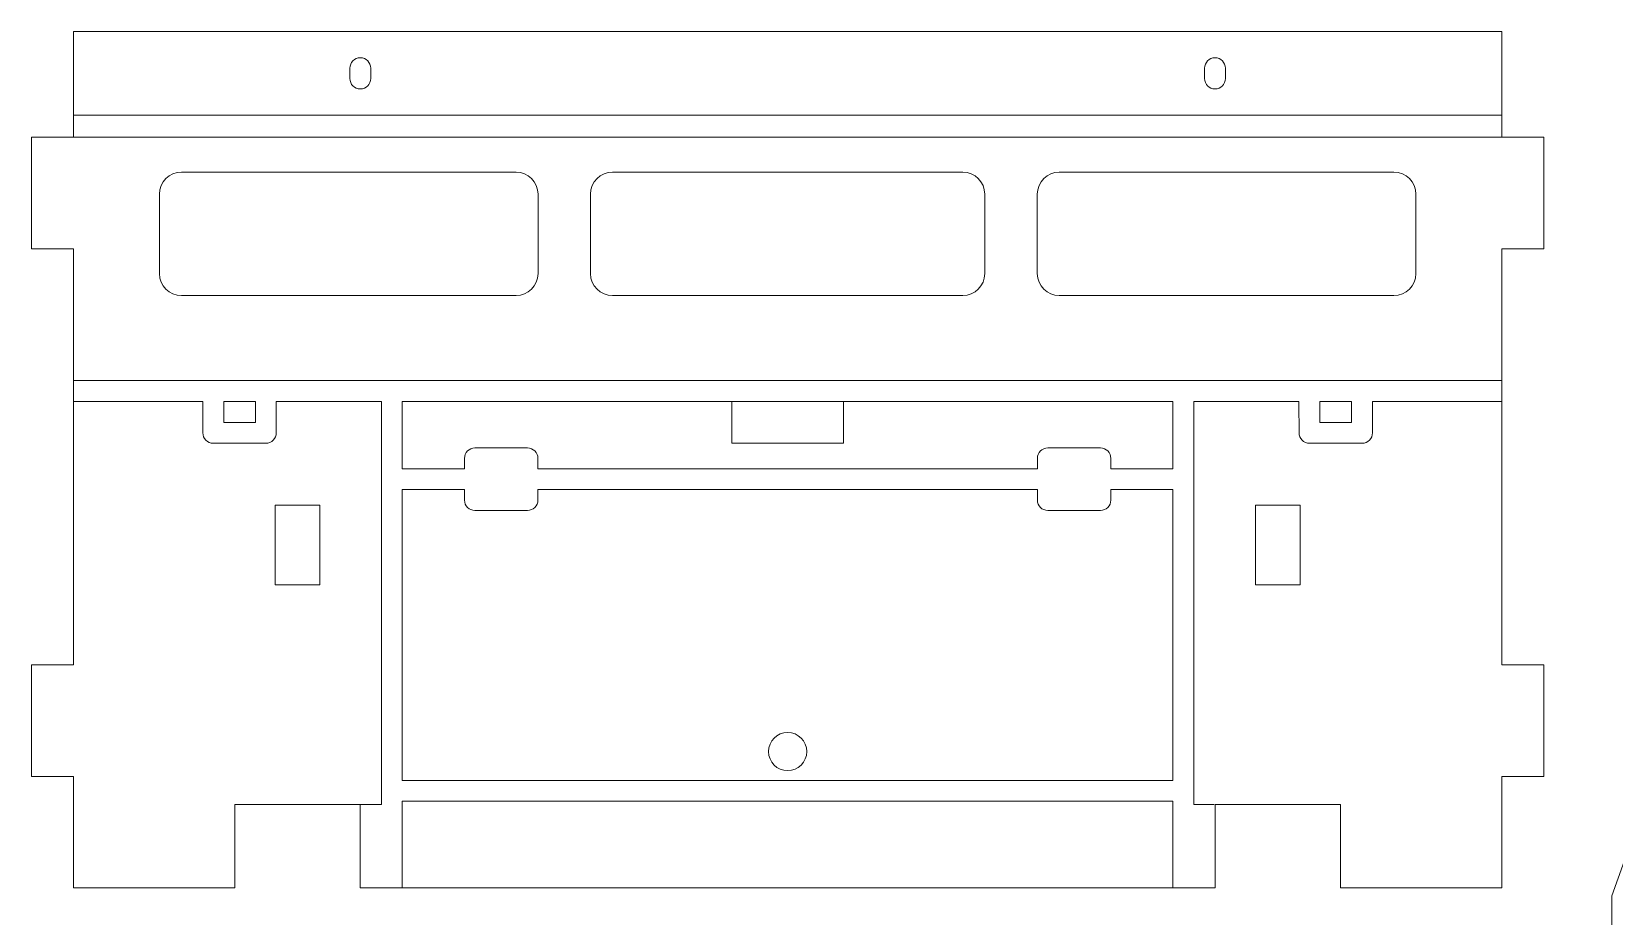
# Model space of a CAD drawing. Header units: millimetres. Extents: x -516 to 519, y -297 to 340.
# Drawn here: x -505.9 to -392.2, y -193.4 to -129.9 of the extents above; entities that cross this region are included whole.
import ezdxf

# ---------------------------------------------------------------- set-up
doc = ezdxf.new("R2010")
doc.units = ezdxf.units.MM
doc.header["$MEASUREMENT"] = 0
doc.layers.add('layer 1', color=7, linetype='Continuous')

msp = doc.modelspace()

# ---------------------------------------------------------------- linework, layer by layer
at = {"layer": 'layer 1', "color": 250, "lineweight": 18}
for points, knots in [([(-502.8773, -154.9231), (-502.8773, -154.9231), (-502.8773, -145.4504), (-502.8773, -145.4504), (-502.8773, -145.4504), (-505.8788, -145.4504), (-505.8788, -145.4504), (-505.8788, -145.4504), (-505.8788, -137.4461), (-505.8788, -137.4461), (-505.8788, -137.4461), (-502.8773, -137.4461), (-502.8773, -137.4461), (-502.8773, -137.4461), (-502.8773, -135.8453), (-502.8773, -135.8453), (-502.8773, -135.8453), (-502.8773, -129.8541), (-502.8773, -129.8541), (-502.8773, -129.8541), (-400.2442, -129.8541), (-400.2442, -129.8541), (-400.2442, -129.8541), (-400.2442, -135.8453), (-400.2442, -135.8453), (-400.2442, -135.8453), (-400.2442, -137.4461), (-400.2442, -137.4461), (-400.2442, -137.4461), (-397.2428, -137.4461), (-397.2428, -137.4461), (-397.2428, -137.4461), (-397.2428, -145.4504), (-397.2428, -145.4504), (-397.2428, -145.4504), (-400.2442, -145.4504), (-400.2442, -145.4504), (-400.2442, -145.4504), (-400.2442, -154.9231), (-400.2442, -154.9231), (-400.2442, -154.9231), (-400.2442, -156.4239), (-400.2442, -156.4239), (-400.2442, -156.4239), (-400.2442, -175.3535), (-400.2442, -175.3535), (-400.2442, -175.3535), (-397.2428, -175.3535), (-397.2428, -175.3535), (-397.2428, -175.3535), (-397.2428, -183.3571), (-397.2428, -183.3571), (-397.2428, -183.3571), (-400.2442, -183.3571), (-400.2442, -183.3571), (-400.2442, -183.3571), (-400.2442, -191.3613), (-400.2442, -191.3613), (-400.2442, -191.3613), (-411.8438, -191.3613), (-411.8438, -191.3613), (-411.8438, -191.3613), (-411.8438, -185.3855), (-411.8438, -185.3855), (-411.8438, -185.3855), (-420.848, -185.3855), (-420.848, -185.3855)], [0, 0, 0, 0, 0.04545455, 0.04545455, 0.04545455, 0.09090909, 0.09090909, 0.09090909, 0.13636364, 0.13636364, 0.13636364, 0.18181818, 0.18181818, 0.18181818, 0.22727273, 0.22727273, 0.22727273, 0.27272727, 0.27272727, 0.27272727, 0.31818182, 0.31818182, 0.31818182, 0.36363636, 0.36363636, 0.36363636, 0.40909091, 0.40909091, 0.40909091, 0.45454545, 0.45454545, 0.45454545, 0.5, 0.5, 0.5, 0.54545455, 0.54545455, 0.54545455, 0.59090909, 0.59090909, 0.59090909, 0.63636364, 0.63636364, 0.63636364, 0.68181818, 0.68181818, 0.68181818, 0.72727273, 0.72727273, 0.72727273, 0.77272727, 0.77272727, 0.77272727, 0.81818182, 0.81818182, 0.81818182, 0.86363636, 0.86363636, 0.86363636, 0.90909091, 0.90909091, 0.90909091, 0.95454545, 0.95454545, 0.95454545, 1, 1, 1, 1]), ([(-482.2741, -185.3855), (-482.2741, -185.3855), (-491.2784, -185.3855), (-491.2784, -185.3855), (-491.2784, -185.3855), (-491.2784, -191.3613), (-491.2784, -191.3613), (-491.2784, -191.3613), (-502.8773, -191.3613), (-502.8773, -191.3613), (-502.8773, -191.3613), (-502.8773, -183.3571), (-502.8773, -183.3571), (-502.8773, -183.3571), (-505.8788, -183.3571), (-505.8788, -183.3571), (-505.8788, -183.3571), (-505.8788, -175.3535), (-505.8788, -175.3535), (-505.8788, -175.3535), (-502.8773, -175.3535), (-502.8773, -175.3535), (-502.8773, -175.3535), (-502.8773, -156.4239), (-502.8773, -156.4239)], [0, 0, 0, 0, 0.125, 0.125, 0.125, 0.25, 0.25, 0.25, 0.375, 0.375, 0.375, 0.5, 0.5, 0.5, 0.625, 0.625, 0.625, 0.75, 0.75, 0.75, 0.875, 0.875, 0.875, 1, 1, 1, 1]), ([(-447.5592, -156.4239), (-447.5592, -156.4239), (-455.5629, -156.4239), (-455.5629, -156.4239), (-455.5629, -156.4239), (-455.5629, -159.4254), (-455.5629, -159.4254), (-455.5629, -159.4254), (-447.5592, -159.4254), (-447.5592, -159.4254), (-447.5592, -159.4254), (-447.5592, -156.4239), (-447.5592, -156.4239)], [0, 0, 0, 0, 0.25, 0.25, 0.25, 0.5, 0.5, 0.5, 0.75, 0.75, 0.75, 1, 1, 1, 1]), ([(-488.3771, -163.8758), (-488.3771, -163.8758), (-488.3771, -169.5904), (-488.3771, -169.5904), (-488.3771, -169.5904), (-485.1771, -169.5904), (-485.1771, -169.5904), (-485.1771, -169.5904), (-485.1771, -163.8758), (-485.1771, -163.8758), (-485.1771, -163.8758), (-488.3771, -163.8758), (-488.3771, -163.8758)], [0, 0, 0, 0, 0.25, 0.25, 0.25, 0.5, 0.5, 0.5, 0.75, 0.75, 0.75, 1, 1, 1, 1]), ([(-414.7451, -163.8758), (-414.7451, -163.8758), (-414.7451, -169.5904), (-414.7451, -169.5904), (-414.7451, -169.5904), (-417.945, -169.5904), (-417.945, -169.5904), (-417.945, -169.5904), (-417.945, -163.8758), (-417.945, -163.8758), (-417.945, -163.8758), (-414.7451, -163.8758), (-414.7451, -163.8758)], [0, 0, 0, 0, 0.25, 0.25, 0.25, 0.5, 0.5, 0.5, 0.75, 0.75, 0.75, 1, 1, 1, 1]), ([(-423.8753, -191.3613), (-423.8753, -191.3613), (-479.2463, -191.3613), (-479.2463, -191.3613), (-479.2463, -191.3613), (-482.2741, -191.3613), (-482.2741, -191.3613), (-482.2741, -191.3613), (-482.2741, -185.401), (-482.2741, -185.401), (-482.2741, -185.401), (-482.2741, -185.3855), (-482.2741, -185.3855)], [0, 0, 0, 0, 0.25, 0.25, 0.25, 0.5, 0.5, 0.5, 0.75, 0.75, 0.75, 1, 1, 1, 1]), ([(-420.848, -185.3855), (-420.848, -185.3855), (-420.848, -185.4347), (-420.848, -185.4347), (-420.848, -185.4347), (-420.848, -191.3613), (-420.848, -191.3613), (-420.848, -191.3613), (-423.8753, -191.3613), (-423.8753, -191.3613)], [0, 0, 0, 0, 0.33333333, 0.33333333, 0.33333333, 0.66666667, 0.66666667, 0.66666667, 1, 1, 1, 1]), ([(-391.1035, -187.5409), (-391.1035, -187.5409), (-391.1035, -188.4589), (-391.1035, -188.4589), (-391.1035, -188.4589), (-392.3459, -191.9416), (-392.3459, -191.9416)], [0, 0, 0, 0, 0.5, 0.5, 0.5, 1, 1, 1, 1])]:
    msp.add_open_spline(points, degree=3, knots=knots, dxfattribs=at)
at = {"layer": 'layer 1', "color": 114, "lineweight": 18}
for points, knots in [([(-482.5572, -131.7863), (-482.5572, -131.7863), (-482.4162, -131.7421), (-482.4162, -131.7421), (-482.4162, -131.7421), (-482.2655, -131.7268), (-482.2655, -131.7268), (-482.2655, -131.7268), (-482.1145, -131.7421), (-482.1145, -131.7421), (-482.1145, -131.7421), (-481.974, -131.7863), (-481.974, -131.7863), (-481.974, -131.7863), (-481.846, -131.8557), (-481.846, -131.8557), (-481.846, -131.8557), (-481.7352, -131.947), (-481.7352, -131.947), (-481.7352, -131.947), (-481.6433, -132.0586), (-481.6433, -132.0586), (-481.6433, -132.0586), (-481.5744, -132.186), (-481.5744, -132.186), (-481.5744, -132.186), (-481.5301, -132.327), (-481.5301, -132.327), (-481.5301, -132.327), (-481.5153, -132.4736), (-481.5153, -132.4736), (-481.5153, -132.4736), (-481.5153, -133.2259), (-481.5153, -133.2259), (-481.5153, -133.2259), (-481.5301, -133.3724), (-481.5301, -133.3724), (-481.5301, -133.3724), (-481.5744, -133.5135), (-481.5744, -133.5135), (-481.5744, -133.5135), (-481.6433, -133.6409), (-481.6433, -133.6409), (-481.6433, -133.6409), (-481.7352, -133.7519), (-481.7352, -133.7519), (-481.7352, -133.7519), (-481.846, -133.8436), (-481.846, -133.8436), (-481.846, -133.8436), (-481.974, -133.9131), (-481.974, -133.9131), (-481.974, -133.9131), (-482.1145, -133.9574), (-482.1145, -133.9574), (-482.1145, -133.9574), (-482.2655, -133.9727), (-482.2655, -133.9727), (-482.2655, -133.9727), (-482.4162, -133.9574), (-482.4162, -133.9574), (-482.4162, -133.9574), (-482.5572, -133.9131), (-482.5572, -133.9131), (-482.5572, -133.9131), (-482.6847, -133.8436), (-482.6847, -133.8436), (-482.6847, -133.8436), (-482.7957, -133.7519), (-482.7957, -133.7519), (-482.7957, -133.7519), (-482.8875, -133.6409), (-482.8875, -133.6409), (-482.8875, -133.6409), (-482.9569, -133.5135), (-482.9569, -133.5135), (-482.9569, -133.5135), (-483.0006, -133.3724), (-483.0006, -133.3724), (-483.0006, -133.3724), (-483.0161, -133.2259), (-483.0161, -133.2259), (-483.0161, -133.2259), (-483.0161, -132.4736), (-483.0161, -132.4736), (-483.0161, -132.4736), (-483.0006, -132.327), (-483.0006, -132.327), (-483.0006, -132.327), (-482.9569, -132.186), (-482.9569, -132.186), (-482.9569, -132.186), (-482.8875, -132.0586), (-482.8875, -132.0586), (-482.8875, -132.0586), (-482.7957, -131.947), (-482.7957, -131.947), (-482.7957, -131.947), (-482.6847, -131.8557), (-482.6847, -131.8557), (-482.6847, -131.8557), (-482.5572, -131.7863), (-482.5572, -131.7863)], [0, 0, 0, 0, 0.02941176, 0.02941176, 0.02941176, 0.05882353, 0.05882353, 0.05882353, 0.08823529, 0.08823529, 0.08823529, 0.11764706, 0.11764706, 0.11764706, 0.14705882, 0.14705882, 0.14705882, 0.17647059, 0.17647059, 0.17647059, 0.20588235, 0.20588235, 0.20588235, 0.23529412, 0.23529412, 0.23529412, 0.26470588, 0.26470588, 0.26470588, 0.29411765, 0.29411765, 0.29411765, 0.32352941, 0.32352941, 0.32352941, 0.35294118, 0.35294118, 0.35294118, 0.38235294, 0.38235294, 0.38235294, 0.41176471, 0.41176471, 0.41176471, 0.44117647, 0.44117647, 0.44117647, 0.47058824, 0.47058824, 0.47058824, 0.5, 0.5, 0.5, 0.52941176, 0.52941176, 0.52941176, 0.55882353, 0.55882353, 0.55882353, 0.58823529, 0.58823529, 0.58823529, 0.61764706, 0.61764706, 0.61764706, 0.64705882, 0.64705882, 0.64705882, 0.67647059, 0.67647059, 0.67647059, 0.70588235, 0.70588235, 0.70588235, 0.73529412, 0.73529412, 0.73529412, 0.76470588, 0.76470588, 0.76470588, 0.79411765, 0.79411765, 0.79411765, 0.82352941, 0.82352941, 0.82352941, 0.85294118, 0.85294118, 0.85294118, 0.88235294, 0.88235294, 0.88235294, 0.91176471, 0.91176471, 0.91176471, 0.94117647, 0.94117647, 0.94117647, 0.97058824, 0.97058824, 0.97058824, 1, 1, 1, 1]), ([(-420.3264, -133.7519), (-420.3264, -133.7519), (-420.2346, -133.6409), (-420.2346, -133.6409), (-420.2346, -133.6409), (-420.1651, -133.5135), (-420.1651, -133.5135), (-420.1651, -133.5135), (-420.1209, -133.3724), (-420.1209, -133.3724), (-420.1209, -133.3724), (-420.106, -133.2259), (-420.106, -133.2259), (-420.106, -133.2259), (-420.106, -132.4736), (-420.106, -132.4736), (-420.106, -132.4736), (-420.1209, -132.327), (-420.1209, -132.327), (-420.1209, -132.327), (-420.1651, -132.186), (-420.1651, -132.186), (-420.1651, -132.186), (-420.2346, -132.0586), (-420.2346, -132.0586), (-420.2346, -132.0586), (-420.3264, -131.947), (-420.3264, -131.947), (-420.3264, -131.947), (-420.4372, -131.8557), (-420.4372, -131.8557), (-420.4372, -131.8557), (-420.5647, -131.7863), (-420.5647, -131.7863), (-420.5647, -131.7863), (-420.7057, -131.7421), (-420.7057, -131.7421), (-420.7057, -131.7421), (-420.8566, -131.7268), (-420.8566, -131.7268), (-420.8566, -131.7268), (-421.0069, -131.7421), (-421.0069, -131.7421), (-421.0069, -131.7421), (-421.148, -131.7863), (-421.148, -131.7863), (-421.148, -131.7863), (-421.2754, -131.8557), (-421.2754, -131.8557), (-421.2754, -131.8557), (-421.3869, -131.947), (-421.3869, -131.947), (-421.3869, -131.947), (-421.4782, -132.0586), (-421.4782, -132.0586), (-421.4782, -132.0586), (-421.5477, -132.186), (-421.5477, -132.186), (-421.5477, -132.186), (-421.592, -132.327), (-421.592, -132.327), (-421.592, -132.327), (-421.6068, -132.4736), (-421.6068, -132.4736), (-421.6068, -132.4736), (-421.6068, -133.2259), (-421.6068, -133.2259), (-421.6068, -133.2259), (-421.592, -133.3724), (-421.592, -133.3724), (-421.592, -133.3724), (-421.5477, -133.5135), (-421.5477, -133.5135), (-421.5477, -133.5135), (-421.4782, -133.6409), (-421.4782, -133.6409), (-421.4782, -133.6409), (-421.3869, -133.7519), (-421.3869, -133.7519), (-421.3869, -133.7519), (-421.2754, -133.8436), (-421.2754, -133.8436), (-421.2754, -133.8436), (-421.148, -133.9131), (-421.148, -133.9131), (-421.148, -133.9131), (-421.0069, -133.9574), (-421.0069, -133.9574), (-421.0069, -133.9574), (-420.8566, -133.9727), (-420.8566, -133.9727), (-420.8566, -133.9727), (-420.7057, -133.9574), (-420.7057, -133.9574), (-420.7057, -133.9574), (-420.5647, -133.9131), (-420.5647, -133.9131), (-420.5647, -133.9131), (-420.4372, -133.8436), (-420.4372, -133.8436), (-420.4372, -133.8436), (-420.3264, -133.7519), (-420.3264, -133.7519)], [0, 0, 0, 0, 0.02941176, 0.02941176, 0.02941176, 0.05882353, 0.05882353, 0.05882353, 0.08823529, 0.08823529, 0.08823529, 0.11764706, 0.11764706, 0.11764706, 0.14705882, 0.14705882, 0.14705882, 0.17647059, 0.17647059, 0.17647059, 0.20588235, 0.20588235, 0.20588235, 0.23529412, 0.23529412, 0.23529412, 0.26470588, 0.26470588, 0.26470588, 0.29411765, 0.29411765, 0.29411765, 0.32352941, 0.32352941, 0.32352941, 0.35294118, 0.35294118, 0.35294118, 0.38235294, 0.38235294, 0.38235294, 0.41176471, 0.41176471, 0.41176471, 0.44117647, 0.44117647, 0.44117647, 0.47058824, 0.47058824, 0.47058824, 0.5, 0.5, 0.5, 0.52941176, 0.52941176, 0.52941176, 0.55882353, 0.55882353, 0.55882353, 0.58823529, 0.58823529, 0.58823529, 0.61764706, 0.61764706, 0.61764706, 0.64705882, 0.64705882, 0.64705882, 0.67647059, 0.67647059, 0.67647059, 0.70588235, 0.70588235, 0.70588235, 0.73529412, 0.73529412, 0.73529412, 0.76470588, 0.76470588, 0.76470588, 0.79411765, 0.79411765, 0.79411765, 0.82352941, 0.82352941, 0.82352941, 0.85294118, 0.85294118, 0.85294118, 0.88235294, 0.88235294, 0.88235294, 0.91176471, 0.91176471, 0.91176471, 0.94117647, 0.94117647, 0.94117647, 0.97058824, 0.97058824, 0.97058824, 1, 1, 1, 1]), ([(-471.0776, -148.8166), (-471.0776, -148.8166), (-495.1146, -148.8166), (-495.1146, -148.8166), (-495.1146, -148.8166), (-495.4325, -148.7843), (-495.4325, -148.7843), (-495.4325, -148.7843), (-495.7288, -148.692), (-495.7288, -148.692), (-495.7288, -148.692), (-495.9971, -148.5454), (-495.9971, -148.5454), (-495.9971, -148.5454), (-496.2311, -148.3518), (-496.2311, -148.3518), (-496.2311, -148.3518), (-496.4248, -148.1179), (-496.4248, -148.1179), (-496.4248, -148.1179), (-496.5712, -147.8493), (-496.5712, -147.8493), (-496.5712, -147.8493), (-496.6638, -147.553), (-496.6638, -147.553), (-496.6638, -147.553), (-496.6959, -147.2355), (-496.6959, -147.2355), (-496.6959, -147.2355), (-496.6959, -141.5243), (-496.6959, -141.5243), (-496.6959, -141.5243), (-496.6638, -141.2066), (-496.6638, -141.2066), (-496.6638, -141.2066), (-496.5712, -140.9103), (-496.5712, -140.9103), (-496.5712, -140.9103), (-496.4248, -140.6418), (-496.4248, -140.6418), (-496.4248, -140.6418), (-496.2317, -140.4072), (-496.2317, -140.4072), (-496.2317, -140.4072), (-495.9971, -140.2136), (-495.9971, -140.2136), (-495.9971, -140.2136), (-495.7288, -140.0678), (-495.7288, -140.0678), (-495.7288, -140.0678), (-495.4325, -139.9753), (-495.4325, -139.9753), (-495.4325, -139.9753), (-495.1146, -139.943), (-495.1146, -139.943), (-495.1146, -139.943), (-471.0776, -139.943), (-471.0776, -139.943), (-471.0776, -139.943), (-470.7599, -139.9753), (-470.7599, -139.9753), (-470.7599, -139.9753), (-470.4636, -140.0678), (-470.4636, -140.0678), (-470.4636, -140.0678), (-470.1952, -140.2136), (-470.1952, -140.2136), (-470.1952, -140.2136), (-469.9612, -140.4072), (-469.9612, -140.4072), (-469.9612, -140.4072), (-469.7676, -140.6418), (-469.7676, -140.6418), (-469.7676, -140.6418), (-469.6212, -140.9103), (-469.6212, -140.9103), (-469.6212, -140.9103), (-469.5288, -141.2066), (-469.5288, -141.2066), (-469.5288, -141.2066), (-469.4963, -141.5243), (-469.4963, -141.5243), (-469.4963, -141.5243), (-469.4963, -147.2355), (-469.4963, -147.2355), (-469.4963, -147.2355), (-469.5288, -147.553), (-469.5288, -147.553), (-469.5288, -147.553), (-469.6212, -147.8493), (-469.6212, -147.8493), (-469.6212, -147.8493), (-469.7676, -148.1179), (-469.7676, -148.1179), (-469.7676, -148.1179), (-469.9612, -148.3518), (-469.9612, -148.3518), (-469.9612, -148.3518), (-470.1952, -148.5454), (-470.1952, -148.5454), (-470.1952, -148.5454), (-470.4636, -148.692), (-470.4636, -148.692), (-470.4636, -148.692), (-470.7599, -148.7843), (-470.7599, -148.7843), (-470.7599, -148.7843), (-471.0776, -148.8166), (-471.0776, -148.8166)], [0, 0, 0, 0, 0.02777778, 0.02777778, 0.02777778, 0.05555556, 0.05555556, 0.05555556, 0.08333333, 0.08333333, 0.08333333, 0.11111111, 0.11111111, 0.11111111, 0.13888889, 0.13888889, 0.13888889, 0.16666667, 0.16666667, 0.16666667, 0.19444444, 0.19444444, 0.19444444, 0.22222222, 0.22222222, 0.22222222, 0.25, 0.25, 0.25, 0.27777778, 0.27777778, 0.27777778, 0.30555556, 0.30555556, 0.30555556, 0.33333333, 0.33333333, 0.33333333, 0.36111111, 0.36111111, 0.36111111, 0.38888889, 0.38888889, 0.38888889, 0.41666667, 0.41666667, 0.41666667, 0.44444444, 0.44444444, 0.44444444, 0.47222222, 0.47222222, 0.47222222, 0.5, 0.5, 0.5, 0.52777778, 0.52777778, 0.52777778, 0.55555556, 0.55555556, 0.55555556, 0.58333333, 0.58333333, 0.58333333, 0.61111111, 0.61111111, 0.61111111, 0.63888889, 0.63888889, 0.63888889, 0.66666667, 0.66666667, 0.66666667, 0.69444444, 0.69444444, 0.69444444, 0.72222222, 0.72222222, 0.72222222, 0.75, 0.75, 0.75, 0.77777778, 0.77777778, 0.77777778, 0.80555556, 0.80555556, 0.80555556, 0.83333333, 0.83333333, 0.83333333, 0.86111111, 0.86111111, 0.86111111, 0.88888889, 0.88888889, 0.88888889, 0.91666667, 0.91666667, 0.91666667, 0.94444444, 0.94444444, 0.94444444, 0.97222222, 0.97222222, 0.97222222, 1, 1, 1, 1]), ([(-437.6699, -148.1179), (-437.6699, -148.1179), (-437.5234, -147.8493), (-437.5234, -147.8493), (-437.5234, -147.8493), (-437.431, -147.553), (-437.431, -147.553), (-437.431, -147.553), (-437.3988, -147.2355), (-437.3988, -147.2355), (-437.3988, -147.2355), (-437.3988, -141.5243), (-437.3988, -141.5243), (-437.3988, -141.5243), (-437.431, -141.2066), (-437.431, -141.2066), (-437.431, -141.2066), (-437.5234, -140.9103), (-437.5234, -140.9103), (-437.5234, -140.9103), (-437.6699, -140.6418), (-437.6699, -140.6418), (-437.6699, -140.6418), (-437.8634, -140.4072), (-437.8634, -140.4072), (-437.8634, -140.4072), (-438.0975, -140.2136), (-438.0975, -140.2136), (-438.0975, -140.2136), (-438.3659, -140.0678), (-438.3659, -140.0678), (-438.3659, -140.0678), (-438.6622, -139.9753), (-438.6622, -139.9753), (-438.6622, -139.9753), (-438.9798, -139.943), (-438.9798, -139.943), (-438.9798, -139.943), (-464.1422, -139.943), (-464.1422, -139.943), (-464.1422, -139.943), (-464.4598, -139.9753), (-464.4598, -139.9753), (-464.4598, -139.9753), (-464.7562, -140.0678), (-464.7562, -140.0678), (-464.7562, -140.0678), (-465.0247, -140.2136), (-465.0247, -140.2136), (-465.0247, -140.2136), (-465.2587, -140.4072), (-465.2587, -140.4072), (-465.2587, -140.4072), (-465.4521, -140.6418), (-465.4521, -140.6418), (-465.4521, -140.6418), (-465.5981, -140.9103), (-465.5981, -140.9103), (-465.5981, -140.9103), (-465.6911, -141.2066), (-465.6911, -141.2066), (-465.6911, -141.2066), (-465.7233, -141.5243), (-465.7233, -141.5243), (-465.7233, -141.5243), (-465.7233, -147.2355), (-465.7233, -147.2355), (-465.7233, -147.2355), (-465.6911, -147.553), (-465.6911, -147.553), (-465.6911, -147.553), (-465.5981, -147.8493), (-465.5981, -147.8493), (-465.5981, -147.8493), (-465.4521, -148.1179), (-465.4521, -148.1179), (-465.4521, -148.1179), (-465.2587, -148.3518), (-465.2587, -148.3518), (-465.2587, -148.3518), (-465.024, -148.5454), (-465.024, -148.5454), (-465.024, -148.5454), (-464.7556, -148.692), (-464.7556, -148.692), (-464.7556, -148.692), (-464.4598, -148.7843), (-464.4598, -148.7843), (-464.4598, -148.7843), (-464.1422, -148.8166), (-464.1422, -148.8166), (-464.1422, -148.8166), (-438.9798, -148.8166), (-438.9798, -148.8166), (-438.9798, -148.8166), (-438.6622, -148.7843), (-438.6622, -148.7843), (-438.6622, -148.7843), (-438.3659, -148.692), (-438.3659, -148.692), (-438.3659, -148.692), (-438.0975, -148.5454), (-438.0975, -148.5454), (-438.0975, -148.5454), (-437.8634, -148.3518), (-437.8634, -148.3518), (-437.8634, -148.3518), (-437.6699, -148.1179), (-437.6699, -148.1179)], [0, 0, 0, 0, 0.02777778, 0.02777778, 0.02777778, 0.05555556, 0.05555556, 0.05555556, 0.08333333, 0.08333333, 0.08333333, 0.11111111, 0.11111111, 0.11111111, 0.13888889, 0.13888889, 0.13888889, 0.16666667, 0.16666667, 0.16666667, 0.19444444, 0.19444444, 0.19444444, 0.22222222, 0.22222222, 0.22222222, 0.25, 0.25, 0.25, 0.27777778, 0.27777778, 0.27777778, 0.30555556, 0.30555556, 0.30555556, 0.33333333, 0.33333333, 0.33333333, 0.36111111, 0.36111111, 0.36111111, 0.38888889, 0.38888889, 0.38888889, 0.41666667, 0.41666667, 0.41666667, 0.44444444, 0.44444444, 0.44444444, 0.47222222, 0.47222222, 0.47222222, 0.5, 0.5, 0.5, 0.52777778, 0.52777778, 0.52777778, 0.55555556, 0.55555556, 0.55555556, 0.58333333, 0.58333333, 0.58333333, 0.61111111, 0.61111111, 0.61111111, 0.63888889, 0.63888889, 0.63888889, 0.66666667, 0.66666667, 0.66666667, 0.69444444, 0.69444444, 0.69444444, 0.72222222, 0.72222222, 0.72222222, 0.75, 0.75, 0.75, 0.77777778, 0.77777778, 0.77777778, 0.80555556, 0.80555556, 0.80555556, 0.83333333, 0.83333333, 0.83333333, 0.86111111, 0.86111111, 0.86111111, 0.88888889, 0.88888889, 0.88888889, 0.91666667, 0.91666667, 0.91666667, 0.94444444, 0.94444444, 0.94444444, 0.97222222, 0.97222222, 0.97222222, 1, 1, 1, 1]), ([(-406.4261, -147.2355), (-406.4261, -147.2355), (-406.4261, -141.5243), (-406.4261, -141.5243), (-406.4261, -141.5243), (-406.4583, -141.2066), (-406.4583, -141.2066), (-406.4583, -141.2066), (-406.5507, -140.9103), (-406.5507, -140.9103), (-406.5507, -140.9103), (-406.6967, -140.6418), (-406.6967, -140.6418), (-406.6967, -140.6418), (-406.8904, -140.4072), (-406.8904, -140.4072), (-406.8904, -140.4072), (-407.1248, -140.2136), (-407.1248, -140.2136), (-407.1248, -140.2136), (-407.3933, -140.0678), (-407.3933, -140.0678), (-407.3933, -140.0678), (-407.689, -139.9753), (-407.689, -139.9753), (-407.689, -139.9753), (-408.0072, -139.943), (-408.0072, -139.943), (-408.0072, -139.943), (-432.0445, -139.943), (-432.0445, -139.943), (-432.0445, -139.943), (-432.3622, -139.9753), (-432.3622, -139.9753), (-432.3622, -139.9753), (-432.6585, -140.0678), (-432.6585, -140.0678), (-432.6585, -140.0678), (-432.9269, -140.2136), (-432.9269, -140.2136), (-432.9269, -140.2136), (-433.1609, -140.4072), (-433.1609, -140.4072), (-433.1609, -140.4072), (-433.3545, -140.6418), (-433.3545, -140.6418), (-433.3545, -140.6418), (-433.501, -140.9103), (-433.501, -140.9103), (-433.501, -140.9103), (-433.5933, -141.2066), (-433.5933, -141.2066), (-433.5933, -141.2066), (-433.6257, -141.5243), (-433.6257, -141.5243), (-433.6257, -141.5243), (-433.6257, -147.2355), (-433.6257, -147.2355), (-433.6257, -147.2355), (-433.5933, -147.553), (-433.5933, -147.553), (-433.5933, -147.553), (-433.501, -147.8493), (-433.501, -147.8493), (-433.501, -147.8493), (-433.3545, -148.1179), (-433.3545, -148.1179), (-433.3545, -148.1179), (-433.1609, -148.3518), (-433.1609, -148.3518), (-433.1609, -148.3518), (-432.9269, -148.5454), (-432.9269, -148.5454), (-432.9269, -148.5454), (-432.6585, -148.692), (-432.6585, -148.692), (-432.6585, -148.692), (-432.3622, -148.7843), (-432.3622, -148.7843), (-432.3622, -148.7843), (-432.0445, -148.8166), (-432.0445, -148.8166), (-432.0445, -148.8166), (-408.0072, -148.8166), (-408.0072, -148.8166), (-408.0072, -148.8166), (-407.6897, -148.7843), (-407.6897, -148.7843), (-407.6897, -148.7843), (-407.3933, -148.692), (-407.3933, -148.692), (-407.3933, -148.692), (-407.1248, -148.5454), (-407.1248, -148.5454), (-407.1248, -148.5454), (-406.8904, -148.3518), (-406.8904, -148.3518), (-406.8904, -148.3518), (-406.6973, -148.1179), (-406.6973, -148.1179), (-406.6973, -148.1179), (-406.5507, -147.8493), (-406.5507, -147.8493), (-406.5507, -147.8493), (-406.4583, -147.553), (-406.4583, -147.553), (-406.4583, -147.553), (-406.4261, -147.2355), (-406.4261, -147.2355)], [0, 0, 0, 0, 0.02777778, 0.02777778, 0.02777778, 0.05555556, 0.05555556, 0.05555556, 0.08333333, 0.08333333, 0.08333333, 0.11111111, 0.11111111, 0.11111111, 0.13888889, 0.13888889, 0.13888889, 0.16666667, 0.16666667, 0.16666667, 0.19444444, 0.19444444, 0.19444444, 0.22222222, 0.22222222, 0.22222222, 0.25, 0.25, 0.25, 0.27777778, 0.27777778, 0.27777778, 0.30555556, 0.30555556, 0.30555556, 0.33333333, 0.33333333, 0.33333333, 0.36111111, 0.36111111, 0.36111111, 0.38888889, 0.38888889, 0.38888889, 0.41666667, 0.41666667, 0.41666667, 0.44444444, 0.44444444, 0.44444444, 0.47222222, 0.47222222, 0.47222222, 0.5, 0.5, 0.5, 0.52777778, 0.52777778, 0.52777778, 0.55555556, 0.55555556, 0.55555556, 0.58333333, 0.58333333, 0.58333333, 0.61111111, 0.61111111, 0.61111111, 0.63888889, 0.63888889, 0.63888889, 0.66666667, 0.66666667, 0.66666667, 0.69444444, 0.69444444, 0.69444444, 0.72222222, 0.72222222, 0.72222222, 0.75, 0.75, 0.75, 0.77777778, 0.77777778, 0.77777778, 0.80555556, 0.80555556, 0.80555556, 0.83333333, 0.83333333, 0.83333333, 0.86111111, 0.86111111, 0.86111111, 0.88888889, 0.88888889, 0.88888889, 0.91666667, 0.91666667, 0.91666667, 0.94444444, 0.94444444, 0.94444444, 0.97222222, 0.97222222, 0.97222222, 1, 1, 1, 1]), ([(-400.2442, -154.9231), (-400.2442, -154.9231), (-502.8773, -154.9231), (-502.8773, -154.9231), (-502.8773, -154.9231), (-502.8773, -156.4239), (-502.8773, -156.4239), (-502.8773, -156.4239), (-493.579, -156.4239), (-493.579, -156.4239), (-493.579, -156.4239), (-493.579, -158.6747), (-493.579, -158.6747), (-493.579, -158.6747), (-493.5647, -158.8213), (-493.5647, -158.8213), (-493.5647, -158.8213), (-493.5221, -158.9619), (-493.5221, -158.9619), (-493.5221, -158.9619), (-493.4527, -159.0919), (-493.4527, -159.0919), (-493.4527, -159.0919), (-493.3593, -159.2056), (-493.3593, -159.2056), (-493.3593, -159.2056), (-493.2456, -159.2986), (-493.2456, -159.2986), (-493.2456, -159.2986), (-493.1159, -159.3681), (-493.1159, -159.3681), (-493.1159, -159.3681), (-492.9749, -159.4107), (-492.9749, -159.4107), (-492.9749, -159.4107), (-492.829, -159.4254), (-492.829, -159.4254), (-492.829, -159.4254), (-489.0504, -159.4254), (-489.0504, -159.4254), (-489.0504, -159.4254), (-488.904, -159.4107), (-488.904, -159.4107), (-488.904, -159.4107), (-488.7628, -159.3681), (-488.7628, -159.3681), (-488.7628, -159.3681), (-488.6333, -159.2986), (-488.6333, -159.2986), (-488.6333, -159.2986), (-488.5195, -159.2056), (-488.5195, -159.2056), (-488.5195, -159.2056), (-488.4262, -159.0919), (-488.4262, -159.0919), (-488.4262, -159.0919), (-488.3571, -158.9619), (-488.3571, -158.9619), (-488.3571, -158.9619), (-488.3145, -158.8213), (-488.3145, -158.8213), (-488.3145, -158.8213), (-488.2999, -156.4239), (-488.2999, -156.4239), (-488.2999, -156.4239), (-480.7471, -156.4239), (-480.7471, -156.4239), (-480.7471, -156.4239), (-480.7471, -185.3855), (-480.7471, -185.3855), (-480.7471, -185.3855), (-482.265, -185.3855), (-482.265, -185.3855)], [0, 0, 0, 0, 0.04166667, 0.04166667, 0.04166667, 0.08333333, 0.08333333, 0.08333333, 0.125, 0.125, 0.125, 0.16666667, 0.16666667, 0.16666667, 0.20833333, 0.20833333, 0.20833333, 0.25, 0.25, 0.25, 0.29166667, 0.29166667, 0.29166667, 0.33333333, 0.33333333, 0.33333333, 0.375, 0.375, 0.375, 0.41666667, 0.41666667, 0.41666667, 0.45833333, 0.45833333, 0.45833333, 0.5, 0.5, 0.5, 0.54166667, 0.54166667, 0.54166667, 0.58333333, 0.58333333, 0.58333333, 0.625, 0.625, 0.625, 0.66666667, 0.66666667, 0.66666667, 0.70833333, 0.70833333, 0.70833333, 0.75, 0.75, 0.75, 0.79166667, 0.79166667, 0.79166667, 0.83333333, 0.83333333, 0.83333333, 0.875, 0.875, 0.875, 0.91666667, 0.91666667, 0.91666667, 0.95833333, 0.95833333, 0.95833333, 1, 1, 1, 1]), ([(-489.8004, -156.4239), (-489.8004, -156.4239), (-489.8004, -157.9246), (-489.8004, -157.9246), (-489.8004, -157.9246), (-492.0781, -157.9246), (-492.0781, -157.9246), (-492.0781, -157.9246), (-492.0781, -156.4239), (-492.0781, -156.4239), (-492.0781, -156.4239), (-489.8004, -156.4239), (-489.8004, -156.4239)], [0, 0, 0, 0, 0.25, 0.25, 0.25, 0.5, 0.5, 0.5, 0.75, 0.75, 0.75, 1, 1, 1, 1]), ([(-455.5629, -156.4239), (-455.5629, -156.4239), (-479.2462, -156.4239), (-479.2462, -156.4239), (-479.2462, -156.4239), (-479.2462, -161.2509), (-479.2462, -161.2509), (-479.2462, -161.2509), (-474.7794, -161.2598), (-474.7794, -161.2598), (-474.7794, -161.2598), (-474.7794, -160.5097), (-474.7794, -160.5097), (-474.7794, -160.5097), (-474.7654, -160.363), (-474.7654, -160.363), (-474.7654, -160.363), (-474.7225, -160.2226), (-474.7225, -160.2226), (-474.7225, -160.2226), (-474.6531, -160.0925), (-474.6531, -160.0925), (-474.6531, -160.0925), (-474.5597, -159.9787), (-474.5597, -159.9787), (-474.5597, -159.9787), (-474.4466, -159.8857), (-474.4466, -159.8857), (-474.4466, -159.8857), (-474.3163, -159.8163), (-474.3163, -159.8163), (-474.3163, -159.8163), (-474.1759, -159.7737), (-474.1759, -159.7737), (-474.1759, -159.7737), (-474.0294, -159.7589), (-474.0294, -159.7589), (-474.0294, -159.7589), (-470.2509, -159.7589), (-470.2509, -159.7589), (-470.2509, -159.7589), (-470.1044, -159.7737), (-470.1044, -159.7737), (-470.1044, -159.7737), (-469.9639, -159.8163), (-469.9639, -159.8163), (-469.9639, -159.8163), (-469.8343, -159.8857), (-469.8343, -159.8857), (-469.8343, -159.8857), (-469.7206, -159.9787), (-469.7206, -159.9787), (-469.7206, -159.9787), (-469.6272, -160.0925), (-469.6272, -160.0925), (-469.6272, -160.0925), (-469.5575, -160.2226), (-469.5575, -160.2226), (-469.5575, -160.2226), (-469.5149, -160.363), (-469.5149, -160.363), (-469.5149, -160.363), (-469.5009, -160.5097), (-469.5009, -160.5097), (-469.5009, -160.5097), (-469.5009, -161.2598), (-469.5009, -161.2598), (-469.5009, -161.2598), (-433.6212, -161.2598), (-433.6212, -161.2598), (-433.6212, -161.2598), (-433.6212, -160.5097), (-433.6212, -160.5097), (-433.6212, -160.5097), (-433.6071, -160.363), (-433.6071, -160.363), (-433.6071, -160.363), (-433.5643, -160.2226), (-433.5643, -160.2226), (-433.5643, -160.2226), (-433.4949, -160.0925), (-433.4949, -160.0925), (-433.4949, -160.0925), (-433.4015, -159.9787), (-433.4015, -159.9787), (-433.4015, -159.9787), (-433.2878, -159.8857), (-433.2878, -159.8857), (-433.2878, -159.8857), (-433.1581, -159.8163), (-433.1581, -159.8163), (-433.1581, -159.8163), (-433.0171, -159.7737), (-433.0171, -159.7737), (-433.0171, -159.7737), (-432.8711, -159.7589), (-432.8711, -159.7589), (-432.8711, -159.7589), (-429.0927, -159.7589), (-429.0927, -159.7589), (-429.0927, -159.7589), (-428.9462, -159.7737), (-428.9462, -159.7737), (-428.9462, -159.7737), (-428.8058, -159.8163), (-428.8058, -159.8163), (-428.8058, -159.8163), (-428.6755, -159.8857), (-428.6755, -159.8857), (-428.6755, -159.8857), (-428.5617, -159.9787), (-428.5617, -159.9787), (-428.5617, -159.9787), (-428.4689, -160.0925), (-428.4689, -160.0925), (-428.4689, -160.0925), (-428.3994, -160.2226), (-428.3994, -160.2226), (-428.3994, -160.2226), (-428.3567, -160.363), (-428.3567, -160.363), (-428.3567, -160.363), (-428.342, -160.5097), (-428.342, -160.5097), (-428.342, -160.5097), (-428.342, -161.2598), (-428.342, -161.2598), (-428.342, -161.2598), (-423.8753, -161.2509), (-423.8753, -161.2509), (-423.8753, -161.2509), (-423.8753, -156.4239), (-423.8753, -156.4239), (-423.8753, -156.4239), (-447.5592, -156.4239), (-447.5592, -156.4239)], [0, 0, 0, 0, 0.02222222, 0.02222222, 0.02222222, 0.04444444, 0.04444444, 0.04444444, 0.06666667, 0.06666667, 0.06666667, 0.08888889, 0.08888889, 0.08888889, 0.11111111, 0.11111111, 0.11111111, 0.13333333, 0.13333333, 0.13333333, 0.15555556, 0.15555556, 0.15555556, 0.17777778, 0.17777778, 0.17777778, 0.2, 0.2, 0.2, 0.22222222, 0.22222222, 0.22222222, 0.24444444, 0.24444444, 0.24444444, 0.26666667, 0.26666667, 0.26666667, 0.28888889, 0.28888889, 0.28888889, 0.31111111, 0.31111111, 0.31111111, 0.33333333, 0.33333333, 0.33333333, 0.35555556, 0.35555556, 0.35555556, 0.37777778, 0.37777778, 0.37777778, 0.4, 0.4, 0.4, 0.42222222, 0.42222222, 0.42222222, 0.44444444, 0.44444444, 0.44444444, 0.46666667, 0.46666667, 0.46666667, 0.48888889, 0.48888889, 0.48888889, 0.51111111, 0.51111111, 0.51111111, 0.53333333, 0.53333333, 0.53333333, 0.55555556, 0.55555556, 0.55555556, 0.57777778, 0.57777778, 0.57777778, 0.6, 0.6, 0.6, 0.62222222, 0.62222222, 0.62222222, 0.64444444, 0.64444444, 0.64444444, 0.66666667, 0.66666667, 0.66666667, 0.68888889, 0.68888889, 0.68888889, 0.71111111, 0.71111111, 0.71111111, 0.73333333, 0.73333333, 0.73333333, 0.75555556, 0.75555556, 0.75555556, 0.77777778, 0.77777778, 0.77777778, 0.8, 0.8, 0.8, 0.82222222, 0.82222222, 0.82222222, 0.84444444, 0.84444444, 0.84444444, 0.86666667, 0.86666667, 0.86666667, 0.88888889, 0.88888889, 0.88888889, 0.91111111, 0.91111111, 0.91111111, 0.93333333, 0.93333333, 0.93333333, 0.95555556, 0.95555556, 0.95555556, 0.97777778, 0.97777778, 0.97777778, 1, 1, 1, 1]), ([(-420.9215, -185.3855), (-420.9215, -185.3855), (-422.375, -185.3855), (-422.375, -185.3855), (-422.375, -185.3855), (-422.375, -156.4239), (-422.375, -156.4239), (-422.375, -156.4239), (-414.8225, -156.4239), (-414.8225, -156.4239), (-414.8225, -156.4239), (-414.8076, -158.8213), (-414.8076, -158.8213), (-414.8076, -158.8213), (-414.7651, -158.9619), (-414.7651, -158.9619), (-414.7651, -158.9619), (-414.6956, -159.0919), (-414.6956, -159.0919), (-414.6956, -159.0919), (-414.6026, -159.2056), (-414.6026, -159.2056), (-414.6026, -159.2056), (-414.4888, -159.2986), (-414.4888, -159.2986), (-414.4888, -159.2986), (-414.3588, -159.3681), (-414.3588, -159.3681), (-414.3588, -159.3681), (-414.2183, -159.4107), (-414.2183, -159.4107), (-414.2183, -159.4107), (-414.0716, -159.4254), (-414.0716, -159.4254), (-414.0716, -159.4254), (-410.2932, -159.4254), (-410.2932, -159.4254), (-410.2932, -159.4254), (-410.1468, -159.4107), (-410.1468, -159.4107), (-410.1468, -159.4107), (-410.0063, -159.3681), (-410.0063, -159.3681), (-410.0063, -159.3681), (-409.8767, -159.2986), (-409.8767, -159.2986), (-409.8767, -159.2986), (-409.763, -159.2056), (-409.763, -159.2056), (-409.763, -159.2056), (-409.6694, -159.0919), (-409.6694, -159.0919), (-409.6694, -159.0919), (-409.6, -158.9619), (-409.6, -158.9619), (-409.6, -158.9619), (-409.5575, -158.8213), (-409.5575, -158.8213), (-409.5575, -158.8213), (-409.5431, -158.6747), (-409.5431, -158.6747), (-409.5431, -158.6747), (-409.5431, -156.4239), (-409.5431, -156.4239), (-409.5431, -156.4239), (-400.2442, -156.4239), (-400.2442, -156.4239)], [0, 0, 0, 0, 0.04545455, 0.04545455, 0.04545455, 0.09090909, 0.09090909, 0.09090909, 0.13636364, 0.13636364, 0.13636364, 0.18181818, 0.18181818, 0.18181818, 0.22727273, 0.22727273, 0.22727273, 0.27272727, 0.27272727, 0.27272727, 0.31818182, 0.31818182, 0.31818182, 0.36363636, 0.36363636, 0.36363636, 0.40909091, 0.40909091, 0.40909091, 0.45454545, 0.45454545, 0.45454545, 0.5, 0.5, 0.5, 0.54545455, 0.54545455, 0.54545455, 0.59090909, 0.59090909, 0.59090909, 0.63636364, 0.63636364, 0.63636364, 0.68181818, 0.68181818, 0.68181818, 0.72727273, 0.72727273, 0.72727273, 0.77272727, 0.77272727, 0.77272727, 0.81818182, 0.81818182, 0.81818182, 0.86363636, 0.86363636, 0.86363636, 0.90909091, 0.90909091, 0.90909091, 0.95454545, 0.95454545, 0.95454545, 1, 1, 1, 1]), ([(-411.044, -156.4239), (-411.044, -156.4239), (-411.044, -157.9246), (-411.044, -157.9246), (-411.044, -157.9246), (-413.3216, -157.9246), (-413.3216, -157.9246), (-413.3216, -157.9246), (-413.3216, -156.4239), (-413.3216, -156.4239), (-413.3216, -156.4239), (-411.044, -156.4239), (-411.044, -156.4239)], [0, 0, 0, 0, 0.25, 0.25, 0.25, 0.5, 0.5, 0.5, 0.75, 0.75, 0.75, 1, 1, 1, 1]), ([(-469.7206, -164.0328), (-469.7206, -164.0328), (-469.6273, -163.919), (-469.6273, -163.919), (-469.6273, -163.919), (-469.5577, -163.7889), (-469.5577, -163.7889), (-469.5577, -163.7889), (-469.515, -163.6484), (-469.515, -163.6484), (-469.515, -163.6484), (-469.5009, -163.5018), (-469.5009, -163.5018), (-469.5009, -163.5018), (-469.5009, -162.7517), (-469.5009, -162.7517), (-469.5009, -162.7517), (-433.6213, -162.7517), (-433.6213, -162.7517), (-433.6213, -162.7517), (-433.6213, -163.5018), (-433.6213, -163.5018), (-433.6213, -163.5018), (-433.6071, -163.6484), (-433.6071, -163.6484), (-433.6071, -163.6484), (-433.5644, -163.7889), (-433.5644, -163.7889), (-433.5644, -163.7889), (-433.4951, -163.919), (-433.4951, -163.919), (-433.4951, -163.919), (-433.4015, -164.0328), (-433.4015, -164.0328), (-433.4015, -164.0328), (-433.2878, -164.1256), (-433.2878, -164.1256), (-433.2878, -164.1256), (-433.1583, -164.1951), (-433.1583, -164.1951), (-433.1583, -164.1951), (-433.0173, -164.2378), (-433.0173, -164.2378), (-433.0173, -164.2378), (-432.8712, -164.2526), (-432.8712, -164.2526), (-432.8712, -164.2526), (-429.0928, -164.2526), (-429.0928, -164.2526), (-429.0928, -164.2526), (-428.9462, -164.2378), (-428.9462, -164.2378), (-428.9462, -164.2378), (-428.8058, -164.1951), (-428.8058, -164.1951), (-428.8058, -164.1951), (-428.6756, -164.1256), (-428.6756, -164.1256), (-428.6756, -164.1256), (-428.5618, -164.0328), (-428.5618, -164.0328), (-428.5618, -164.0328), (-428.4689, -163.919), (-428.4689, -163.919), (-428.4689, -163.919), (-428.3995, -163.7889), (-428.3995, -163.7889), (-428.3995, -163.7889), (-428.3568, -163.6484), (-428.3568, -163.6484), (-428.3568, -163.6484), (-428.342, -163.5018), (-428.342, -163.5018), (-428.342, -163.5018), (-428.342, -162.7517), (-428.342, -162.7517), (-428.342, -162.7517), (-423.8753, -162.7517), (-423.8753, -162.7517), (-423.8753, -162.7517), (-423.8753, -183.6424), (-423.8753, -183.6424), (-423.8753, -183.6424), (-479.2463, -183.6424), (-479.2463, -183.6424), (-479.2463, -183.6424), (-479.2463, -162.7517), (-479.2463, -162.7517), (-479.2463, -162.7517), (-474.7795, -162.7517), (-474.7795, -162.7517), (-474.7795, -162.7517), (-474.7795, -163.5018), (-474.7795, -163.5018), (-474.7795, -163.5018), (-474.7654, -163.6484), (-474.7654, -163.6484), (-474.7654, -163.6484), (-474.7226, -163.7889), (-474.7226, -163.7889), (-474.7226, -163.7889), (-474.6532, -163.919), (-474.6532, -163.919), (-474.6532, -163.919), (-474.5598, -164.0328), (-474.5598, -164.0328), (-474.5598, -164.0328), (-474.4467, -164.1256), (-474.4467, -164.1256), (-474.4467, -164.1256), (-474.3165, -164.1951), (-474.3165, -164.1951), (-474.3165, -164.1951), (-474.176, -164.2378), (-474.176, -164.2378), (-474.176, -164.2378), (-474.0294, -164.2526), (-474.0294, -164.2526), (-474.0294, -164.2526), (-470.251, -164.2526), (-470.251, -164.2526), (-470.251, -164.2526), (-470.1044, -164.2378), (-470.1044, -164.2378), (-470.1044, -164.2378), (-469.9639, -164.1951), (-469.9639, -164.1951), (-469.9639, -164.1951), (-469.8344, -164.1256), (-469.8344, -164.1256), (-469.8344, -164.1256), (-469.7206, -164.0328), (-469.7206, -164.0328)], [0, 0, 0, 0, 0.02272727, 0.02272727, 0.02272727, 0.04545455, 0.04545455, 0.04545455, 0.06818182, 0.06818182, 0.06818182, 0.09090909, 0.09090909, 0.09090909, 0.11363636, 0.11363636, 0.11363636, 0.13636364, 0.13636364, 0.13636364, 0.15909091, 0.15909091, 0.15909091, 0.18181818, 0.18181818, 0.18181818, 0.20454545, 0.20454545, 0.20454545, 0.22727273, 0.22727273, 0.22727273, 0.25, 0.25, 0.25, 0.27272727, 0.27272727, 0.27272727, 0.29545455, 0.29545455, 0.29545455, 0.31818182, 0.31818182, 0.31818182, 0.34090909, 0.34090909, 0.34090909, 0.36363636, 0.36363636, 0.36363636, 0.38636364, 0.38636364, 0.38636364, 0.40909091, 0.40909091, 0.40909091, 0.43181818, 0.43181818, 0.43181818, 0.45454545, 0.45454545, 0.45454545, 0.47727273, 0.47727273, 0.47727273, 0.5, 0.5, 0.5, 0.52272727, 0.52272727, 0.52272727, 0.54545455, 0.54545455, 0.54545455, 0.56818182, 0.56818182, 0.56818182, 0.59090909, 0.59090909, 0.59090909, 0.61363636, 0.61363636, 0.61363636, 0.63636364, 0.63636364, 0.63636364, 0.65909091, 0.65909091, 0.65909091, 0.68181818, 0.68181818, 0.68181818, 0.70454545, 0.70454545, 0.70454545, 0.72727273, 0.72727273, 0.72727273, 0.75, 0.75, 0.75, 0.77272727, 0.77272727, 0.77272727, 0.79545455, 0.79545455, 0.79545455, 0.81818182, 0.81818182, 0.81818182, 0.84090909, 0.84090909, 0.84090909, 0.86363636, 0.86363636, 0.86363636, 0.88636364, 0.88636364, 0.88636364, 0.90909091, 0.90909091, 0.90909091, 0.93181818, 0.93181818, 0.93181818, 0.95454545, 0.95454545, 0.95454545, 0.97727273, 0.97727273, 0.97727273, 1, 1, 1, 1]), ([(-451.5613, -180.1978), (-452.3178, -180.1978), (-452.9349, -180.8148), (-452.9349, -181.5714), (-452.9349, -182.328), (-452.3178, -182.9451), (-451.5613, -182.9451), (-450.8047, -182.9451), (-450.1877, -182.328), (-450.1877, -181.5714), (-450.1877, -180.8148), (-450.8047, -180.1978), (-451.5613, -180.1978)], [0, 0, 0, 0, 0.25, 0.25, 0.25, 0.5, 0.5, 0.5, 0.75, 0.75, 0.75, 1, 1, 1, 1]), ([(-479.2463, -191.3613), (-479.2463, -191.3613), (-479.2463, -185.1432), (-479.2463, -185.1432), (-479.2463, -185.1432), (-423.8753, -185.1432), (-423.8753, -185.1432), (-423.8753, -185.1432), (-423.8753, -191.3502), (-423.8753, -191.3502)], [0, 0, 0, 0, 0.33333333, 0.33333333, 0.33333333, 0.66666667, 0.66666667, 0.66666667, 1, 1, 1, 1]), ([(-147.5539, -195.1329), (-147.5539, -195.1329), (-147.5539, -187.5409), (-147.5539, -187.5409), (-147.5539, -187.5409), (-149.0547, -187.5409), (-149.0547, -187.5409), (-149.0547, -187.5409), (-149.0547, -193.6321), (-149.0547, -193.6321), (-149.0547, -193.6321), (-262.4847, -193.6321), (-262.4847, -193.6321), (-262.4847, -193.6321), (-262.4847, -187.5409), (-262.4847, -187.5409), (-262.4847, -187.5409), (-263.9849, -187.5409), (-263.9849, -187.5409), (-263.9849, -187.5409), (-263.9849, -193.6321), (-263.9849, -193.6321), (-263.9849, -193.6321), (-283.1202, -193.6321), (-283.1202, -193.6321), (-283.1202, -193.6321), (-283.1202, -187.5409), (-283.1202, -187.5409), (-283.1202, -187.5409), (-284.621, -187.5409), (-284.621, -187.5409), (-284.621, -187.5409), (-284.621, -193.6321), (-284.621, -193.6321), (-284.621, -193.6321), (-320.6148, -193.6321), (-320.6148, -193.6321), (-320.6148, -193.6321), (-320.6148, -187.5409), (-320.6148, -187.5409), (-320.6148, -187.5409), (-322.1154, -187.5409), (-322.1154, -187.5409), (-322.1154, -187.5409), (-322.1154, -193.6321), (-322.1154, -193.6321), (-322.1154, -193.6321), (-324.5463, -193.6321), (-324.5463, -193.6321), (-324.5463, -193.6321), (-324.5463, -187.5409), (-324.5463, -187.5409), (-324.5463, -187.5409), (-326.0465, -187.5409), (-326.0465, -187.5409), (-326.0465, -187.5409), (-326.0465, -193.6321), (-326.0465, -193.6321), (-326.0465, -193.6321), (-364.675, -193.6321), (-364.675, -193.6321), (-364.675, -193.6321), (-369.4818, -193.7393), (-369.4818, -193.7393), (-369.4818, -193.7393), (-373.7056, -194.0437), (-373.7056, -194.0437), (-373.7056, -194.0437), (-377.445, -194.5232), (-377.445, -194.5232), (-377.445, -194.5232), (-380.8059, -195.1526), (-380.8059, -195.1526), (-380.8059, -195.1526), (-383.8933, -195.906), (-383.8933, -195.906), (-383.8933, -195.906), (-386.8117, -196.7573), (-386.8117, -196.7573), (-386.8117, -196.7573), (-389.6663, -197.6802), (-389.6663, -197.6802), (-389.6663, -197.6802), (-392.3459, -198.5767), (-392.3459, -198.5767), (-392.3459, -198.5767), (-392.3459, -200.1591), (-392.3459, -200.1591), (-392.3459, -200.1591), (-389.1972, -199.106), (-389.1972, -199.106), (-389.1972, -199.106), (-386.3705, -198.1919), (-386.3705, -198.1919), (-386.3705, -198.1919), (-383.505, -197.356), (-383.505, -197.356), (-383.505, -197.356), (-380.4899, -196.62), (-380.4899, -196.62), (-380.4899, -196.62), (-377.2111, -196.0066), (-377.2111, -196.0066), (-377.2111, -196.0066), (-373.5556, -195.538), (-373.5556, -195.538), (-373.5556, -195.538), (-369.4108, -195.2385), (-369.4108, -195.2385), (-369.4108, -195.2385), (-364.6581, -195.1329), (-364.6581, -195.1329), (-364.6581, -195.1329), (-326.0465, -195.1329), (-326.0465, -195.1329), (-326.0465, -195.1329), (-326.0465, -222.9142), (-326.0465, -222.9142), (-326.0465, -222.9142), (-371.7974, -222.9142), (-371.7974, -222.9142), (-371.7974, -222.9142), (-372.4588, -222.9618), (-372.4588, -222.9618), (-372.4588, -222.9618), (-373.1242, -223.1285), (-373.1242, -223.1285), (-373.1242, -223.1285), (-373.7246, -223.4227), (-373.7246, -223.4227), (-373.7246, -223.4227), (-374.2188, -223.8207), (-374.2188, -223.8207), (-374.2188, -223.8207), (-374.5841, -224.2651), (-374.5841, -224.2651), (-374.5841, -224.2651), (-374.8365, -224.6986), (-374.8365, -224.6986), (-374.8365, -224.6986), (-375.0104, -225.089), (-375.0104, -225.089), (-375.0104, -225.089), (-375.1378, -225.4236), (-375.1378, -225.4236), (-375.1378, -225.4236), (-378.8234, -235.448), (-378.8234, -235.448), (-378.8234, -235.448), (-379.163, -236.0729), (-379.163, -236.0729), (-379.163, -236.0729), (-379.5008, -236.7083), (-379.5008, -236.7083), (-379.5008, -236.7083), (-379.7965, -237.1872), (-379.7965, -237.1872), (-379.7965, -237.1872), (-380.0766, -237.5186), (-380.0766, -237.5186), (-380.0766, -237.5186), (-380.392, -237.7602), (-380.392, -237.7602), (-380.392, -237.7602), (-380.8551, -237.9658), (-380.8551, -237.9658), (-380.8551, -237.9658), (-381.5932, -238.1255), (-381.5932, -238.1255), (-381.5932, -238.1255), (-382.7249, -238.1915), (-382.7249, -238.1915), (-382.7249, -238.1915), (-392.3459, -238.1915), (-392.3459, -238.1915), (-392.3459, -238.1915), (-392.3459, -239.6923), (-392.3459, -239.6923), (-392.3459, -239.6923), (-382.6812, -239.6923), (-382.6812, -239.6923), (-382.6812, -239.6923), (-381.3897, -239.6168), (-381.3897, -239.6168), (-381.3897, -239.6168), (-380.387, -239.3999), (-380.387, -239.3999), (-380.387, -239.3999), (-379.62, -239.0592), (-379.62, -239.0592), (-379.62, -239.0592), (-379.0349, -238.6109), (-379.0349, -238.6109), (-379.0349, -238.6109), (-378.579, -238.0708), (-378.579, -238.0708), (-378.579, -238.0708), (-378.1985, -237.4563), (-378.1985, -237.4563), (-378.1985, -237.4563), (-377.841, -236.7832), (-377.841, -236.7832), (-377.841, -236.7832), (-377.4521, -236.0686), (-377.4521, -236.0686), (-377.4521, -236.0686), (-373.7322, -225.949), (-373.7322, -225.949), (-373.7322, -225.949), (-373.6229, -225.6615), (-373.6229, -225.6615), (-373.6229, -225.6615), (-373.4994, -225.3838), (-373.4994, -225.3838), (-373.4994, -225.3838), (-373.3478, -225.1247), (-373.3478, -225.1247), (-373.3478, -225.1247), (-373.1577, -224.8928), (-373.1577, -224.8928), (-373.1577, -224.8928), (-372.9143, -224.6964), (-372.9143, -224.6964), (-372.9143, -224.6964), (-372.6059, -224.5461), (-372.6059, -224.5461), (-372.6059, -224.5461), (-372.22, -224.4488), (-372.22, -224.4488), (-372.22, -224.4488), (-371.7438, -224.415), (-371.7438, -224.415), (-371.7438, -224.415), (-324.5463, -224.415), (-324.5463, -224.415), (-324.5463, -224.415), (-324.5463, -195.1329), (-324.5463, -195.1329), (-324.5463, -195.1329), (-322.1154, -195.1329), (-322.1154, -195.1329), (-322.1154, -195.1329), (-322.1154, -249.0481), (-322.1154, -249.0481)], [0, 0, 0, 0, 0.01234568, 0.01234568, 0.01234568, 0.02469136, 0.02469136, 0.02469136, 0.03703704, 0.03703704, 0.03703704, 0.04938272, 0.04938272, 0.04938272, 0.0617284, 0.0617284, 0.0617284, 0.07407407, 0.07407407, 0.07407407, 0.08641975, 0.08641975, 0.08641975, 0.09876543, 0.09876543, 0.09876543, 0.11111111, 0.11111111, 0.11111111, 0.12345679, 0.12345679, 0.12345679, 0.13580247, 0.13580247, 0.13580247, 0.14814815, 0.14814815, 0.14814815, 0.16049383, 0.16049383, 0.16049383, 0.17283951, 0.17283951, 0.17283951, 0.18518519, 0.18518519, 0.18518519, 0.19753086, 0.19753086, 0.19753086, 0.20987654, 0.20987654, 0.20987654, 0.22222222, 0.22222222, 0.22222222, 0.2345679, 0.2345679, 0.2345679, 0.24691358, 0.24691358, 0.24691358, 0.25925926, 0.25925926, 0.25925926, 0.27160494, 0.27160494, 0.27160494, 0.28395062, 0.28395062, 0.28395062, 0.2962963, 0.2962963, 0.2962963, 0.30864198, 0.30864198, 0.30864198, 0.32098765, 0.32098765, 0.32098765, 0.33333333, 0.33333333, 0.33333333, 0.34567901, 0.34567901, 0.34567901, 0.35802469, 0.35802469, 0.35802469, 0.37037037, 0.37037037, 0.37037037, 0.38271605, 0.38271605, 0.38271605, 0.39506173, 0.39506173, 0.39506173, 0.40740741, 0.40740741, 0.40740741, 0.41975309, 0.41975309, 0.41975309, 0.43209877, 0.43209877, 0.43209877, 0.44444444, 0.44444444, 0.44444444, 0.45679012, 0.45679012, 0.45679012, 0.4691358, 0.4691358, 0.4691358, 0.48148148, 0.48148148, 0.48148148, 0.49382716, 0.49382716, 0.49382716, 0.50617284, 0.50617284, 0.50617284, 0.51851852, 0.51851852, 0.51851852, 0.5308642, 0.5308642, 0.5308642, 0.54320988, 0.54320988, 0.54320988, 0.55555556, 0.55555556, 0.55555556, 0.56790123, 0.56790123, 0.56790123, 0.58024691, 0.58024691, 0.58024691, 0.59259259, 0.59259259, 0.59259259, 0.60493827, 0.60493827, 0.60493827, 0.61728395, 0.61728395, 0.61728395, 0.62962963, 0.62962963, 0.62962963, 0.64197531, 0.64197531, 0.64197531, 0.65432099, 0.65432099, 0.65432099, 0.66666667, 0.66666667, 0.66666667, 0.67901235, 0.67901235, 0.67901235, 0.69135802, 0.69135802, 0.69135802, 0.7037037, 0.7037037, 0.7037037, 0.71604938, 0.71604938, 0.71604938, 0.72839506, 0.72839506, 0.72839506, 0.74074074, 0.74074074, 0.74074074, 0.75308642, 0.75308642, 0.75308642, 0.7654321, 0.7654321, 0.7654321, 0.77777778, 0.77777778, 0.77777778, 0.79012346, 0.79012346, 0.79012346, 0.80246914, 0.80246914, 0.80246914, 0.81481481, 0.81481481, 0.81481481, 0.82716049, 0.82716049, 0.82716049, 0.83950617, 0.83950617, 0.83950617, 0.85185185, 0.85185185, 0.85185185, 0.86419753, 0.86419753, 0.86419753, 0.87654321, 0.87654321, 0.87654321, 0.88888889, 0.88888889, 0.88888889, 0.90123457, 0.90123457, 0.90123457, 0.91358025, 0.91358025, 0.91358025, 0.92592593, 0.92592593, 0.92592593, 0.9382716, 0.9382716, 0.9382716, 0.95061728, 0.95061728, 0.95061728, 0.96296296, 0.96296296, 0.96296296, 0.97530864, 0.97530864, 0.97530864, 0.98765432, 0.98765432, 0.98765432, 1, 1, 1, 1])]:
    msp.add_open_spline(points, degree=3, knots=knots, dxfattribs=at)
for points in [[(-502.8773, -135.8454), (-502.8773, -135.8454), (-400.2442, -135.8454), (-400.2442, -135.8454)], [(-400.2442, -137.4462), (-400.2442, -137.4462), (-502.8773, -137.4462), (-502.8773, -137.4462)]]:
    msp.add_open_spline(points, degree=3, dxfattribs=at)
at = {"layer": 'layer 1', "color": 250, "lineweight": 18}
msp.add_open_spline([(-392.3459, -191.9416), (-392.3459, -210.9772), (-392.3459, -230.0126), (-392.3459, -249.0481)], degree=3, dxfattribs=at)

doc.saveas('drawing.dxf')
